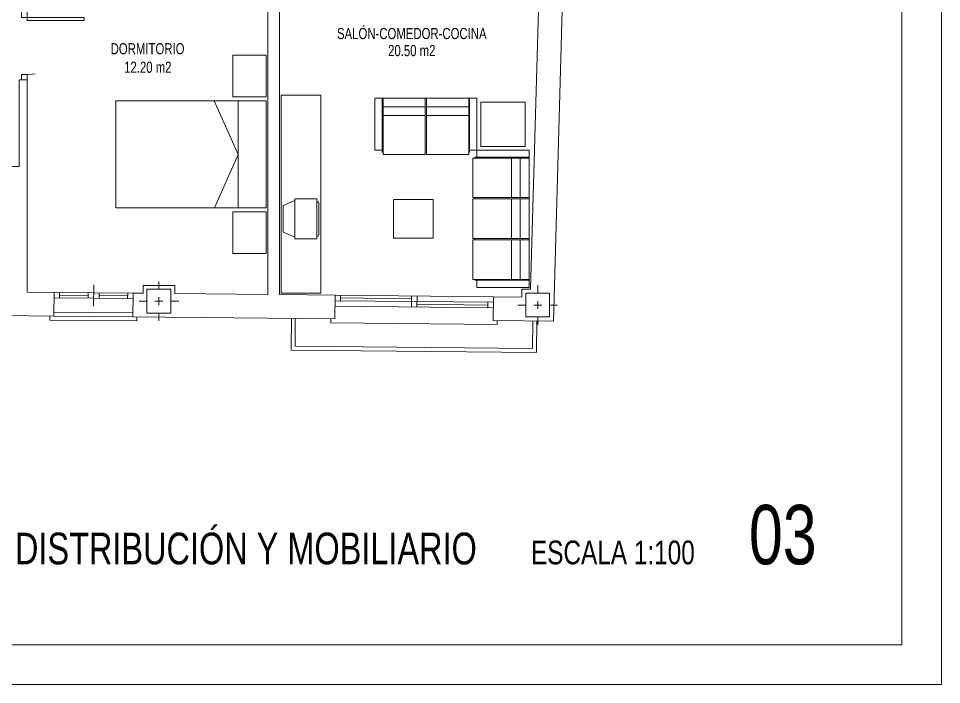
# Model space of a CAD drawing. Header units: millimetres. Extents: x 1426 to 1585, y -58 to 4.
# Drawn here: x 1519.79 to 1531.45, y -26.03 to -17.62 of the extents above; entities that cross this region are included whole.
import ezdxf
from ezdxf.enums import TextEntityAlignment as Align

# ---------------------------------------------------------------- set-up
doc = ezdxf.new("R2010")
doc.units = ezdxf.units.MM
doc.header["$LTSCALE"] = 0.35
doc.linetypes.add('DASHDOT', pattern=[1, 0.5, -0.25, 0, -0.25])
doc.linetypes.add('PUNTOS', pattern=[6.35, 0, -6.35])
doc.layers.get('0').update_dxf_attribs({"color": 5, "lineweight": 0})
for name, color, linetype, lineweight in [('BARRIDO_PUERTA', 251, 'PUNTOS', 0), ('CARATULA', 7, 'Continuous', 0), ('CARPINTERIA', 4, 'Continuous', 0), ('ESCALERAS', 7, 'Continuous', 0), ('FORMATO', 7, 'Continuous', 0), ('GRAFISMOS', 8, 'DASHDOT', 0), ('MUEBLES', 7, 'Continuous', 0), ('MUROS', 1, 'Continuous', 0), ('PILARES', 7, 'Continuous', 0), ('SUPERFICIES', 2, 'Continuous', 0), ('TEXTOS', 3, 'Continuous', 0)]:
    doc.layers.add(name, color=color, linetype=linetype, lineweight=lineweight)
doc.styles.add('SWIS721 Lt', font='swisscl.ttf')

# ---------------------------------------------------------------- blocks, each defined once
blk = doc.blocks.new('PILAR 30x30')
at = {"layer": 'GRAFISMOS', "ltscale": 0.5}
for p, q in [((0, 0.2499999999999858), (0, -0.2499999999999858)), ((0.2499999999999716, 0), (-0.25, 0))]:
    blk.add_line(p, q, dxfattribs=at)
at = {"layer": 'PILARES'}
blk.add_lwpolyline([(0.1499999999999773, -0.1500000000000021), (0.1499999999999773, 0.149999999999995), (-0.1500000000000057, 0.149999999999995), (-0.1500000000000057, -0.1500000000000021)], close=True, dxfattribs=at)
blk = doc.blocks.new('M TV')
at = {"layer": 'MUEBLES'}
for p, q in [((-0.2303601654439262, -0.1722289567064763), (-0.1675274438043743, -0.02284145670637372)), ((0.1675274438043743, -0.02284145670637372), (-0.1675274438043743, -0.02284145670637372)), ((0.2303601654439262, -0.1722289567064763), (0.1675274438043743, -0.02284145670637372)), ((-0.2523437499999091, -0.1722289567064763), (-0.2523437499999091, -0.4495745455965334)), ((0.2523437499999091, -0.1722289567064763), (-0.2523437499999091, -0.1722289567064763)), ((0.2523437499999091, -0.4495745455965334), (0.2523437499999091, -0.1722289567064763)), ((0.2523437499999091, -0.4495745455965334), (-0.2523437499999091, -0.4495745455965334)), ((0.2154409661770842, -0.4495745455965334), (0.2154409661770842, -0.4643129869309632)), ((0.2053472161769605, -0.4744067369306322), (-0.2089433424189338, -0.4744067369306322))]:
    blk.add_line(p, q, dxfattribs=at)
blk.add_lwpolyline([(-0.2190370924190574, -0.4643129869309632), (-0.2190370924190574, -0.4495745455965334)], dxfattribs=at)
for centre, start, end in [((-0.2087955824222263, -0.4643129869309632), 180, 270), ((0.2054949761741227, -0.4643129869309632), 270, 0)]:
    blk.add_arc(centre, 0.01009374999999807, start, end, dxfattribs=at)
blk = doc.blocks.new('M LIBRERIA 250x50')
at = {"layer": 'MUEBLES'}
blk.add_lwpolyline([(-1.25, -0.5199999999999818), (1.25, -0.5199999999999818), (1.25, -0.01999999999998181), (-1.25, -0.01999999999998181)], close=True, dxfattribs=at)
blk = doc.blocks.new('A$C70ED1BAF')
at = {"layer": 'MUEBLES'}
for p, q in [((6.757653636668692e-07, 2.504010243155619), (0.4203018946498105, 2.504010243155619)), ((6.757653636668692e-07, 1.978633719550032), (6.757653636668692e-07, 2.504010243155619)), ((0.4203018946498105, 2.504010243155619), (0.4203018946498105, 2.451472590795049)), ((0.4203018946498105, 2.031171371910602), (0.4203018946498105, 2.451472590795049)), ((0.4203018946498105, 2.031171371910602), (0.4203018946498105, 1.978633719550032)), ((0.05253832812593373, 1.978633719550032), (6.757653636668692e-07, 1.978633719550032)), ((0.05253832812593373, 1.926096067189462), (6.757653636668692e-07, 1.926096067189462)), ((6.757653636668692e-07, 0.5760960671894679), (6.757653636668692e-07, 1.926096067189462)), ((0.4203018946498105, 1.978633719550032), (0.05253832812593373, 1.978633719550032)), ((0.05253832812593373, 1.926096067189462), (1.900000675765341, 1.926096067189462)), ((0.3515605242454285, 1.251096067189465), (0.6507561629969132, 1.926096067189462)), ((0.3515605242454285, 1.926096067189462), (0.3515605242454285, 0.5760960671894679)), ((1.900000675765341, 1.926096067189462), (1.900000675765341, 0.5760960671894679)), ((0.6560701479028239, 0.5760960671894679), (0.3515605242454285, 1.251096067189465)), ((0.05253832812593373, 0.5760960671894679), (6.757653636668692e-07, 0.5760960671894679)), ((0.05253832812593373, 0.5253766928542234), (6.757653636668692e-07, 0.5253766928542234)), ((6.757653636668692e-07, 1.692486364390788e-07), (6.757653636668692e-07, 0.5253766928542234)), ((1.900000675765341, 0.5760960671894679), (0.05253832812593373, 0.5760960671894679)), ((0.05253832812593373, 0.5253766928542234), (0.4203018946498105, 0.5253766928542234)), ((0.4203018946498105, 0.5253766928542234), (0.4203018946498105, 0.4728390404936533)), ((0.4203018946498105, 0.0525378216092065), (0.4203018946498105, 0.4728390404936533)), ((0.4203018946498105, 1.692486364390788e-07), (6.757653636668692e-07, 1.692486364390788e-07)), ((0.4203018946498105, 0.0525378216092065), (0.4203018946498105, 1.692486364390788e-07))]:
    blk.add_line(p, q, dxfattribs=at)
blk = doc.blocks.new('PSO_013A')
at = {"color": 0, "linetype": 'ByBlock'}
for p, q in [((-0.9721808199670221, -0.60237086099918), (-0.9721808199670221, 0)), ((-0.9721808199670221, 0), (0.9721808199670221, 0)), ((-0.8730565010684188, 0), (-0.8730565010684188, -0.60237086099918)), ((-0.8616190796570464, -0.6519330204484746), (-0.8616190796570464, 0)), ((-0.3011854304995865, -0.6519330204484746), (-0.3011854304995865, 0)), ((-0.2821230614806183, -0.6519330204484746), (-0.2821230614806183, 0)), ((0.2783105876768417, 0), (0.2783105876768417, -0.6519330204484746)), ((0.2973729566958099, -0.6519330204484746), (0.2973729566958099, 0)), ((0.8578066058532698, 0), (0.8578066058532698, -0.6519330204484746)), ((0.869244027264628, -0.60237086099918), (0.869244027264628, 0)), ((0.9721808199670221, 0), (0.9721808199670221, -0.60237086099918)), ((-0.3011854304995865, -0.1029367927023941), (-0.8616190796570464, -0.1029367927023941)), ((0.2783105876768417, -0.1029367927023941), (-0.2821230614806183, -0.1029367927023941)), ((0.8578066058532698, -0.1029367927023941), (0.2973729566958099, -0.1029367927023941)), ((-0.8616190796570464, -0.2020611116009974), (-0.3011854304995865, -0.2020611116009974)), ((-0.2821230614806183, -0.2020611116009974), (0.2783105876768417, -0.2020611116009974)), ((0.2973729566958099, -0.2020611116009974), (0.8578066058532698, -0.2020611116009974)), ((-0.8730565010684188, -0.60237086099918), (-0.9721808199670221, -0.60237086099918)), ((-0.8730565010684188, -0.6290581776257227), (-0.8730565010684188, -0.6061833348029708)), ((-0.8730565010684188, -0.6290581776257227), (-0.8616190796570464, -0.6290581776257227)), ((-0.2821230614806183, -0.6290581776257227), (-0.3011854304995865, -0.6290581776257298)), ((0.2783105876768417, -0.6290581776257298), (0.2973729566958099, -0.6290581776257227)), ((0.8539941320494648, -0.6290581776257227), (0.869244027264628, -0.6290581776257227)), ((0.9721808199670221, -0.60237086099918), (0.869244027264628, -0.60237086099918)), ((0.869244027264628, -0.6290581776257227), (0.869244027264628, -0.6061833348029708)), ((-0.3011854304995865, -0.6519330204484746), (-0.8616190796570464, -0.6519330204484746)), ((0.2783105876768417, -0.6519330204484746), (-0.2821230614806183, -0.6519330204484746)), ((0.8578066058532698, -0.6519330204484746), (0.2973729566958099, -0.6519330204484746))]:
    blk.add_line(p, q, dxfattribs=at)
blk = doc.blocks.new('PSO_012A')
at = {"color": 0, "linetype": 'ByBlock'}
for p, q in [((0.6805265739769197, 0), (-0.6805265739769197, 0)), ((-0.6805265739769197, 0), (-0.6805265739769197, -0.6023708609991729)), ((-0.5814022550783164, -0.6252457038219248), (-0.5814022550783164, 0)), ((-0.5699648336669441, 0), (-0.5699648336669441, -0.6519330204484746)), ((-0.009531184509484092, -0.6519330204484746), (-0.009531184509484092, 0)), ((0.009531184509484092, -0.6519330204484746), (0.009531184509484092, 0)), ((0.5699648336669441, 0), (0.5699648336669441, -0.6519330204484746)), ((0.5814022550783164, 0), (0.5814022550783164, -0.6252457038219248)), ((0.6805265739769197, -0.6023708609991694), (0.6805265739769197, 3.552713678800501e-15)), ((-0.5699648336669441, -0.09912431889859619), (-0.009531184509484092, -0.09912431889859619)), ((0.009531184509484092, -0.09912431889859619), (0.5699648336669441, -0.09912431889859619)), ((-0.009531184509484092, -0.2020611116009903), (-0.5699648336669441, -0.2020611116009903)), ((0.009531184509484092, -0.2020611116009903), (0.5699648336669441, -0.2020611116009903)), ((-0.6805265739769197, -0.6023708609991729), (-0.5814022550783164, -0.6023708609991729)), ((-0.5814022550783164, -0.6252457038219248), (-0.5737773074707349, -0.6252457038219248)), ((-0.009531184509484092, -0.6252457038219177), (0.009531184509484092, -0.6252457038219248)), ((0.5814022550783164, -0.6252457038219248), (0.5699648336669298, -0.6252457038219248)), ((0.5814022550783164, -0.6023708609991729), (0.6805265739769197, -0.6023708609991729)), ((-0.5699648336669441, -0.6519330204484746), (-0.009531184509484092, -0.6519330204484746)), ((0.5699648336669441, -0.6519330204484746), (0.009531184509484092, -0.6519330204484746))]:
    blk.add_line(p, q, dxfattribs=at)
blk = doc.blocks.new('C P072')
at = {"layer": 'BARRIDO_PUERTA'}
blk.add_arc((0.06790447680714351, -0.0008679941265654634), 0.722096044878664, 0.06887229536583446, 86.65797362140653, dxfattribs=at)
at = {"layer": 'CARPINTERIA'}
for p, q in [((0.07000000000016371, 0.7200000000002547), (0.1100000000005821, 0.7200000000002547)), ((0.07000000000016371, 0), (0.07000000000016371, 0.7200000000002547)), ((0.1100000000005821, 0.7200000000002547), (0.1100000000005821, 0)), ((0, 0), (0.07000000000016371, 0)), ((0.1100000000005821, 0), (0.07000000000016371, 0)), ((0.07000000000016371, 0), (0.07000000000016371, -0.07000000000016371)), ((0.7900000000004184, 0), (0.7900000000004184, -0.07000000000016371)), ((0.8600000000005821, -9.094947017729282e-13), (0.7900000000004184, 0)), ((0.07000000000016371, -0.07000000000016371), (0, -0.07000000000016371)), ((0.7900000000004184, -0.07000000000016371), (0.8600000000005821, -0.07000000000061846))]:
    blk.add_line(p, q, dxfattribs=at)
blk = doc.blocks.new('C VA100')
at = {"layer": 'CARPINTERIA'}
for p, q in [((0.5000000000004547, 0), (0, 0)), ((0.07000000000061846, 0), (0.07000000000061846, -0.07000000000016371)), ((0.4300000000007458, 0), (0.4300000000007458, -0.07000000000016371)), ((0.5, -0.1700000000000728), (0.5, 0.09999999999854481)), ((1, 4.547473508864641e-13), (0.5, 0)), ((0.5700000000006185, 0), (0.5700000000006185, -0.07000000000016371)), ((0.930000000000291, 4.547473508864641e-13), (0.930000000000291, -0.06999999999970896)), ((0.5000000000004547, -0.07000000000016371), (0, -0.07000000000016371)), ((0.4300000000007458, -0.03500000000030923), (0.07000000000061846, -0.03500000000030923)), ((1, -0.06999999999970896), (0.5, -0.07000000000016371)), ((0.930000000000291, -0.03499999999985448), (0.5700000000006185, -0.03500000000030923)), ((-0.0499999999992724, -0.3500000000003638), (-0.0499999999992724, -0.3000000000001819)), ((1.050000000000182, -0.2999999999997272), (1.050000000000182, -0.3499999999999091)), ((1.050000000000182, -0.3499999999999091), (-0.0499999999992724, -0.3500000000003638))]:
    blk.add_line(p, q, dxfattribs=at)
blk = doc.blocks.new('C VC200')
at = {"layer": 'CARPINTERIA'}
for p, q in [((2, 0), (0, 0)), ((0.07000000000061846, 0), (0.07000000000061846, -0.07000000000016371)), ((0.9650000000015098, 0), (0.9650000000015098, -0.1400000000007822)), ((1.035000000001673, 0), (1.035000000001673, -0.1400000000003274)), ((2, -0.06999999999970896), (0, -0.07000000000016371)), ((0.9650000000015098, -0.03500000000030923), (0.07000000000061846, -0.03500000000030923)), ((1.930000000000291, -0.1050000000000182), (1.035000000001673, -0.1050000000004729)), ((1.930000000000291, -0.06999999999970896), (1.930000000000291, -0.1399999999998727)), ((2, -0.1399999999998727), (4.547473508864641e-13, -0.1400000000007822)), ((-0.0499999999992724, -0.3500000000003638), (-0.0499999999992724, -0.3000000000001819)), ((2.050000000000182, -0.2999999999997272), (2.050000000000182, -0.3499999999999091)), ((2.050000000000182, -0.3499999999999091), (-0.0499999999992724, -0.3500000000003638))]:
    blk.add_line(p, q, dxfattribs=at)

msp = doc.modelspace()

# ---------------------------------------------------------------- linework, layer by layer
at = {"layer": 'ESCALERAS'}
for p, q in [((1520.237927945566, -21.32647611597944), (1521.237816049306, -21.33656124786422)), ((1520.237423658191, -21.3764735728572), (1521.237311761932, -21.38655870474198)), ((1523.232897377264, -21.80670704712114), (1523.236931676258, -21.40672739209941)), ((1523.283399121516, -21.75721387761606), (1523.286929133136, -21.40723167947372)), ((1526.283246534182, -21.78747112007901), (1526.286776545803, -21.43748892193501)), ((1526.332739703685, -21.83797286433114), (1526.33677400268, -21.43799320930942)), ((1523.283399121516, -21.75721387761606), (1526.283246534182, -21.78747112007901)), ((1523.232897377264, -21.80670704711945), (1526.332739703685, -21.83797286433117))]:
    msp.add_line(p, q, dxfattribs=at)
at = {"layer": 'FORMATO'}
msp.add_lwpolyline([(1531.448353036658, 3.670115603532487), (1531.448353036657, -26.0298843964671), (1478.948353036658, -26.02988439646671), (1478.948353036658, 3.670115603532885)], close=True, dxfattribs=at)
at = {"layer": 'FORMATO', "color": 1}
msp.add_lwpolyline([(1530.948353036658, 3.170115603532473), (1530.948353036657, -25.52988439646712), (1479.448353036658, -25.52988439646671), (1479.448353036658, 3.170115603532885)], close=True, dxfattribs=at)
at = {"layer": 'MUEBLES'}
for points in [[(1525.629958504721, -19.23334051738349), (1525.629958504721, -18.67290095694367), (1526.190398065161, -18.67290095694367), (1526.190398065161, -19.23334051738349)], [(1525.027291887017, -19.90200316912868), (1524.527291887016, -19.90200316912868), (1524.527291887016, -20.39309659255293), (1525.027291887017, -20.39309659255293)]]:
    msp.add_lwpolyline(points, close=True, dxfattribs=at)
at = {"layer": 'MUROS', "lineweight": 0}
for p, q in [((1523.088984544348, -16.38375831352187), (1523.088984544348, -21.10521989927692)), ((1526.367781148587, -17.1170685664241), (1526.25840305153, -21.03659749988855)), ((1522.938984544348, -17.43375831349817), (1522.938984544348, -21.10370696020204)), ((1519.800829984376, -19.48548043336992), (1519.800829984376, -18.39375831350313)), ((1519.800839691122, -18.39375831350313), (1519.800839691123, -19.48548043337004)), ((1519.900836868196, -21.07496435342537), (1519.900836868193, -18.39375831350313)), ((1520.24043021099, -21.0783895803446), (1519.900836868196, -21.07496435342537)), ((1520.237423658191, -21.37647357285547), (1520.24043021099, -21.0783895803446)), ((1521.237311761932, -21.38655870474341), (1521.240337486178, -21.08657396347305)), ((1521.364137663173, -21.08782264430805), (1521.240337486178, -21.08657396347305)), ((1522.938984544348, -21.10370696020204), (1521.764137663174, -21.09185714851159)), ((1526.25840305153, -21.03659749988855), (1526.148648860022, -21.03659749988855)), ((1523.789912437401, -21.11228964059762), (1523.088984544348, -21.10521989927692)), ((1523.789912437401, -21.11228964059762), (1523.786886713154, -21.41227438186419)), ((1525.786784988269, -21.43244587683933), (1525.789810712515, -21.13246113557273)), ((1526.148648860022, -21.13608047060563), (1525.789810712515, -21.13246113557273)), ((1520.237423658191, -21.37647357285547), (1519.600836868197, -21.37005279266081)), ((1523.786886713154, -21.41227438186419), (1521.237311761932, -21.38655870474341)), ((1526.54725892168, -21.44011621503473), (1525.786784988269, -21.43244587683933))]:
    msp.add_line(p, q, dxfattribs=at)
at = {"layer": 'MUROS'}
for p, q in [((1526.667664405634, -17.12543708737466), (1526.54725884433, -21.4401316558261)), ((1519.900836868191, -18.39375831350313), (1519.800829984376, -18.39375831350313)), ((1519.800829984376, -19.48548043336992), (1519.120475562153, -19.48548043336992)), ((1521.364137663173, -21.08782264430805), (1521.364137663173, -20.98833967359212)), ((1521.364137663173, -20.98833967359212), (1521.764137663173, -20.98833967359214)), ((1521.764137663173, -20.98833967359214), (1521.764137663173, -21.0918571485092)), ((1526.148648860022, -21.13608047060563), (1526.148648860022, -21.03659749988855))]:
    msp.add_line(p, q, dxfattribs=at)

# ---------------------------------------------------------------- block references
at = {"layer": 'CARPINTERIA'}
for name, p, rotation in [('C P072', (1519.900827161446, -17.53375831350255), 270), ('C VA100', (1520.240449382437, -21.07648883158883), 359.422119438226), ('C VC200', (1523.789912437399, -21.11228964059647), 359.4221194382015)]:
    msp.add_blockref(name, p, dxfattribs=dict(at, rotation=rotation))
at = {"layer": 'MUEBLES'}
for name, p, rotation in [('A$C70ED1BAF', (1522.918985220113, -18.08263656965348), 180), ('M LIBRERIA 250x50', (1523.628984544349, -19.83542162448692), 270), ('M TV', (1523.108984544349, -20.14754988084088), 90)]:
    msp.add_blockref(name, p, dxfattribs=dict(at, rotation=rotation))
at = {"layer": 'MUEBLES', "xscale": -0.9477224144802676, "yscale": 1.091629447774096, "zscale": 0.8895866038723401}
msp.add_blockref('PSO_012A', (1524.93644511196, -18.62433785198957), dxfattribs=at)
at = {"layer": 'MUEBLES', "xscale": 0.8921662729418536, "yscale": 1.091629447774096, "zscale": 0.8895866038723401, "rotation": 269.9999999999854}
msp.add_blockref('PSO_013A', (1526.238961170115, -20.14925056111303), dxfattribs=at)
at = {"layer": 'PILARES'}
for p in [(1521.564137663172, -21.1883396737265), (1526.348648860022, -21.23659749988854)]:
    msp.add_blockref('PILAR 30x30', p, dxfattribs=at)

# ---------------------------------------------------------------- texts
at = {"layer": 'CARATULA', "color": 7, "insert": (1514.347009661589, -23.76169959961263), "char_height": 0.4, "width": 15.60134337506793, "attachment_point": 1, "style": 'SWIS721 Lt'}
msp.add_mtext('\\pi1.4592;PLANTA PRIMERA - DISTRIBUCIÓN Y MOBILIARIO      {\\H0.75x;\\C4;ESCALA 1:100}      {\\H1.875x;\\C3;03}', dxfattribs=at)
at = {"layer": 'SUPERFICIES', "style": 'SWIS721 Lt'}
for s, p in [('20.50 m2', (1524.758242010686, -17.9532159937935)), ('12.20 m2', (1521.424516523296, -18.16381566473212))]:
    msp.add_text(s, height=0.14, dxfattribs=at).set_placement(p, align=Align.TOP_CENTER)
at = {"layer": 'TEXTOS', "style": 'SWIS721 Lt'}
for s, p in [('SALÓN-COMEDOR-COCINA', (1524.758242010686, -17.79047026202095)), ('DORMITORIO', (1521.421760681714, -17.9994508853405))]:
    msp.add_text(s, height=0.14, dxfattribs=at).set_placement(p, align=Align.MIDDLE)

doc.saveas('drawing.dxf')
